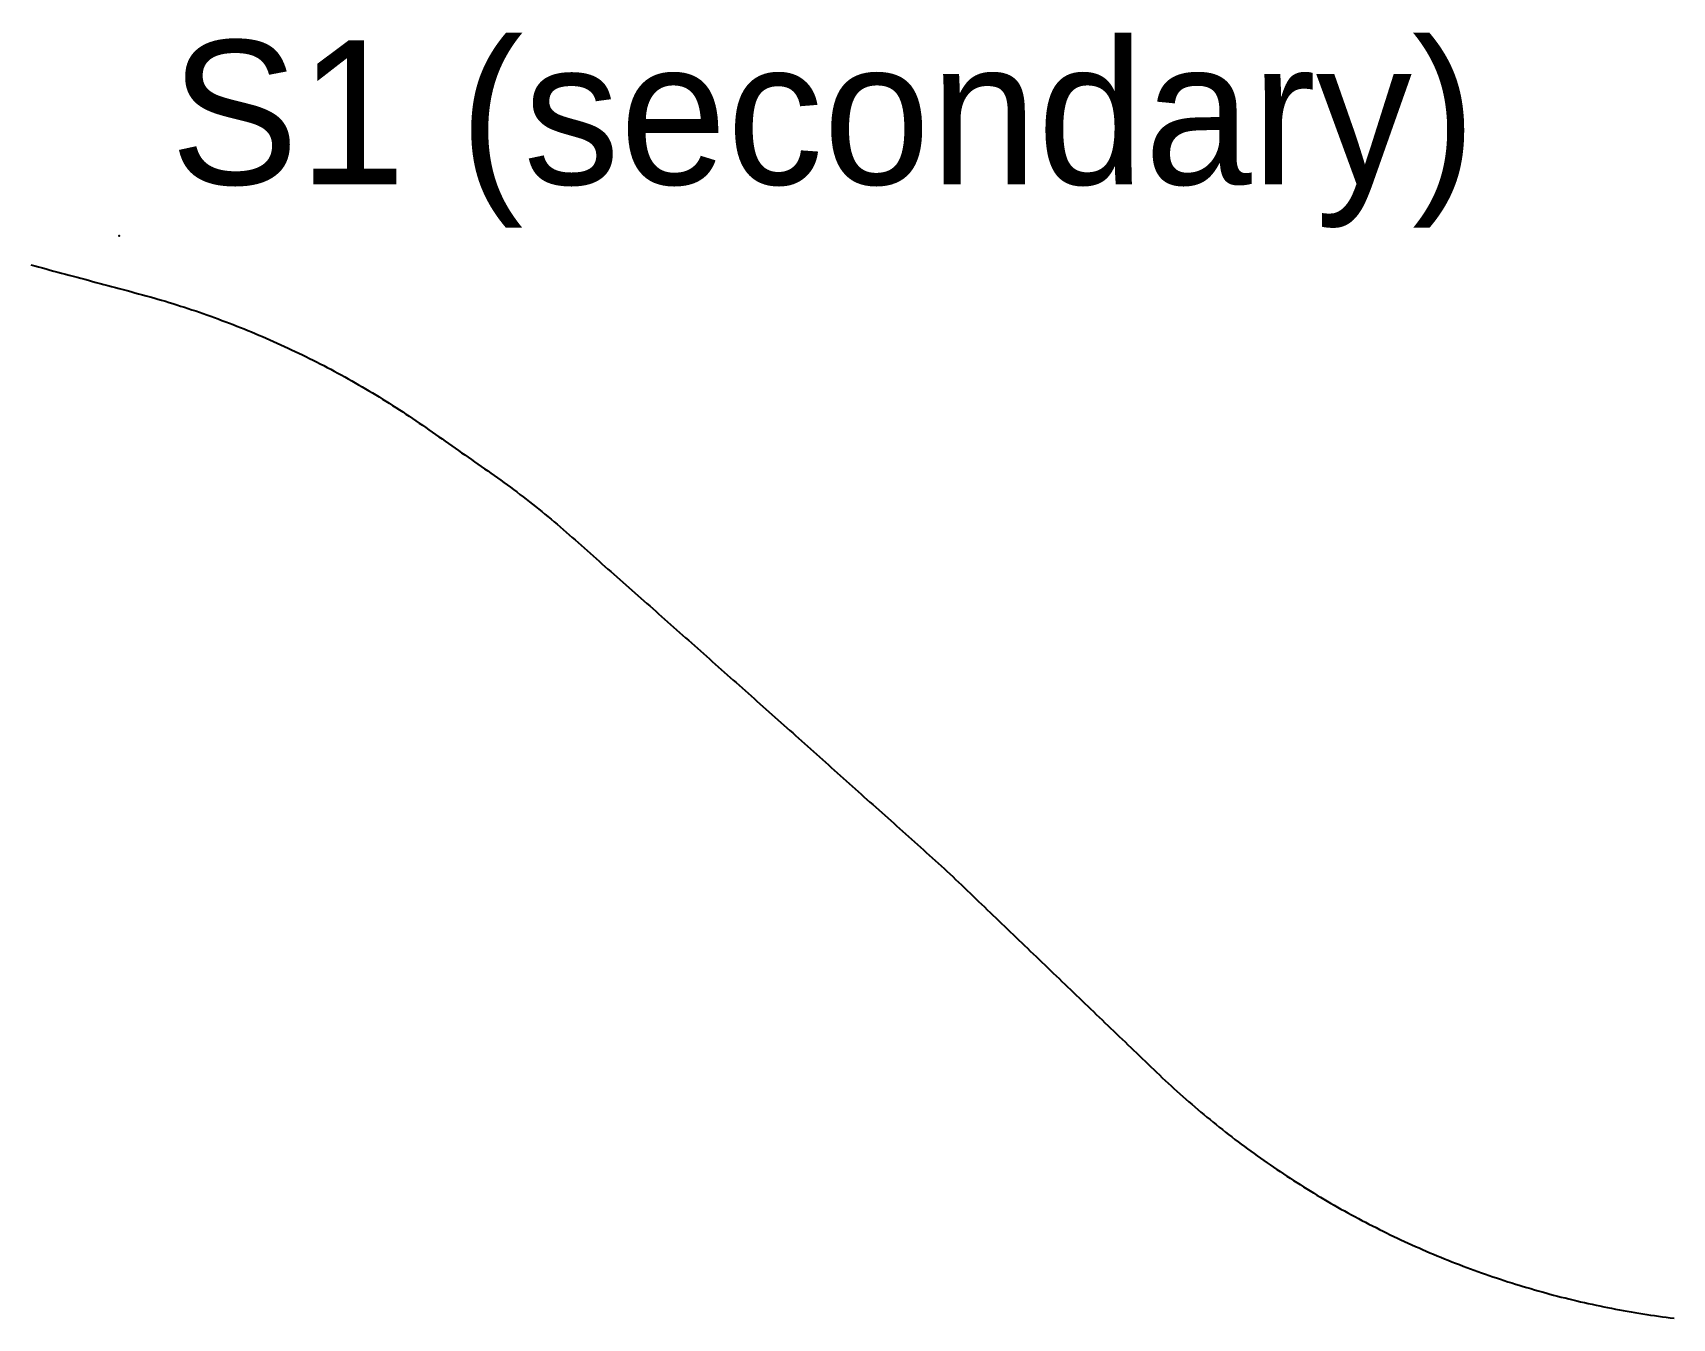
# Model space of a CAD drawing. Header units: metres. Extents: x 457876 to 584660, y 126427 to 241224.
# Drawn here: x 496224 to 506469, y 223811 to 231844 of the extents above; entities that cross this region are included whole.
import ezdxf

# ---------------------------------------------------------------- set-up
doc = ezdxf.new("R2010")
doc.units = ezdxf.units.M
for name, color, linetype in [('AT_GRADE', 3, 'CONTINUOUS'), ('CUTTING', 34, 'CONTINUOUS'), ('EMBANKMENT', 42, 'CONTINUOUS'), ('GROUND_CL', 8, 'CONTINUOUS'), ('RAIL_CL', 1, 'CONTINUOUS'), ('STATIONS', 7, 'CONTINUOUS')]:
    doc.layers.add(name, color=color, linetype=linetype)

msp = doc.modelspace()

# ---------------------------------------------------------------- linework, layer by layer
at = {"layer": 'AT_GRADE'}
for points in [[(497499.109, 230011.313, 140.302), (497522.239, 230002.158, 140.255), (497545.326, 229992.894, 140.209), (497568.373, 229983.532, 140.162), (497591.386, 229974.084, 140.114), (497614.348, 229964.516, 140.067), (497637.271, 229954.852, 140.019), (497660.153, 229945.093, 139.971), (497682.993, 229935.235, 139.923), (497705.788, 229925.271, 139.874), (497728.539, 229915.207, 139.825), (497751.248, 229905.051, 139.776), (497773.911, 229894.79, 139.727), (497796.525, 229884.421, 139.677), (497819.106, 229873.979, 139.627)], [(498577.034, 229447.078, 137.729), (498597.673, 229433.19, 137.671), (498618.261, 229419.224, 137.612), (498638.78, 229405.158, 137.553), (498659.241, 229391.007, 137.494), (498679.644, 229376.773, 137.434), (498700.023, 229362.505, 137.375), (498720.403, 229348.236, 137.315), (498740.782, 229333.967, 137.255), (498761.162, 229319.698, 137.194), (498781.542, 229305.429, 137.134), (498801.922, 229291.16, 137.073), (498822.302, 229276.89, 137.012), (498842.682, 229262.621, 136.95), (498863.063, 229248.351, 136.889), (498883.444, 229234.081, 136.827), (498903.825, 229219.811, 136.765)], [(499327.154, 228913.631, 135.404), (499346.724, 228898.26, 135.337), (499366.218, 228882.794, 135.269)], [(499613.42, 228674.177, 134.366), (499632.06, 228657.689, 134.295), (499650.701, 228641.2, 134.223), (499669.342, 228624.712, 134.152), (499687.984, 228608.223, 134.08), (499706.625, 228591.733, 134.008), (499725.266, 228575.243, 133.936), (499743.907, 228558.753, 133.863), (499762.548, 228542.262, 133.791), (499781.189, 228525.771, 133.718), (499799.83, 228509.279, 133.645)], [(501047.087, 227401.757, 128.514), (501065.665, 227385.18, 128.439), (501084.241, 227368.603, 128.364), (501102.816, 227352.024, 128.289), (501121.39, 227335.444, 128.215), (501139.962, 227318.863, 128.141)], [(502368.127, 226191.438, 124.063), (502386.067, 226174.216, 124.019), (502404.007, 226156.993, 123.975)], [(502475.762, 226088.108, 123.805), (502493.699, 226070.888, 123.764), (502511.636, 226053.669, 123.723), (502529.572, 226036.45, 123.683), (502547.508, 226019.231, 123.643), (502565.443, 226002.013, 123.604), (502583.378, 225984.796, 123.566), (502601.312, 225967.579, 123.528)], [(502655.111, 225915.931, 123.416), (502673.043, 225898.716, 123.38), (502690.974, 225881.502, 123.344), (502708.905, 225864.288, 123.309)], [(502852.329, 225726.598, 123.045), (502870.254, 225709.389, 123.014), (502888.179, 225692.181, 122.983), (502906.103, 225674.974, 122.953), (502924.027, 225657.767, 122.924), (502941.95, 225640.56, 122.895), (502959.872, 225623.354, 122.866), (502977.794, 225606.149, 122.837), (502995.715, 225588.944, 122.81), (503013.635, 225571.74, 122.782), (503031.555, 225554.536, 122.755)], [(503876.191, 224825.526, 121.894), (503896.407, 224811.152, 121.882), (503916.681, 224796.86, 121.869), (503937.014, 224782.655, 121.858), (503957.412, 224768.544, 121.846), (503977.869, 224754.52, 121.834), (503998.392, 224740.593, 121.823), (504018.967, 224726.744, 121.812), (504039.606, 224712.994, 121.802), (504060.304, 224699.331, 121.791), (504081.066, 224685.769, 121.781), (504101.883, 224672.292, 121.771), (504122.751, 224658.896, 121.761), (504143.686, 224645.605, 121.752), (504164.677, 224632.404, 121.743), (504185.721, 224619.29, 121.734), (504206.829, 224606.278, 121.725), (504227.987, 224593.351, 121.717), (504249.202, 224580.518, 121.709), (504270.47, 224567.774, 121.701), (504291.797, 224555.132, 121.694), (504313.18, 224542.583, 121.686), (504334.614, 224530.125, 121.679), (504356.101, 224517.759, 121.672), (504377.638, 224505.481, 121.666), (504399.234, 224493.31, 121.66), (504420.884, 224481.234, 121.654), (504442.575, 224469.234, 121.648), (504464.33, 224457.352, 121.643), (504486.131, 224445.554, 121.638), (504507.987, 224433.861, 121.633), (504529.894, 224422.265, 121.628), (504551.841, 224410.745, 121.624), (504573.844, 224399.335, 121.62), (504595.895, 224388.018, 121.617), (504618.001, 224376.81, 121.614), (504640.151, 224365.692, 121.611), (504662.346, 224354.663, 121.608), (504684.593, 224343.741, 121.606), (504706.885, 224332.912, 121.604), (504729.224, 224322.182, 121.603), (504751.61, 224311.552, 121.601), (504774.035, 224301.003, 121.601), (504796.518, 224290.582, 121.6), (504819.037, 224280.239, 121.6), (504841.603, 224270, 121.6), (504864.215, 224259.865, 121.601), (504886.868, 224249.822, 121.602), (504909.565, 224239.879, 121.604), (504932.306, 224230.04, 121.606), (504955.09, 224220.3, 121.608), (504977.914, 224210.656, 121.611), (505000.776, 224201.103, 121.614), (505023.687, 224191.671, 121.617), (505046.634, 224182.327, 121.622), (505069.62, 224173.078, 121.626), (505092.648, 224163.938, 121.631), (505115.713, 224154.891, 121.636), (505138.823, 224145.962, 121.642), (505161.969, 224137.127, 121.649), (505185.152, 224128.389, 121.656), (505208.372, 224119.754, 121.663), (505231.627, 224111.212, 121.671), (505254.924, 224102.784, 121.68), (505278.255, 224094.454, 121.689), (505301.622, 224086.228, 121.698), (505325.023, 224078.099, 121.708), (505348.458, 224070.069, 121.719), (505371.936, 224062.163, 121.73), (505395.439, 224054.336, 121.742), (505418.98, 224046.626, 121.754), (505442.555, 224039.018, 121.767), (505466.161, 224031.509, 121.781), (505489.8, 224024.105, 121.795), (505513.469, 224016.798, 121.81), (505537.17, 224009.598, 121.826), (505560.904, 224002.506, 121.842), (505584.664, 223995.501, 121.859), (505608.461, 223988.626, 121.876), (505632.283, 223981.837, 121.895), (505656.139, 223975.168, 121.914), (505680.019, 223968.588, 121.933), (505703.928, 223962.115, 121.953), (505727.868, 223955.758, 121.975), (505751.832, 223949.491, 121.996), (505775.825, 223943.336, 122.019), (505799.844, 223937.286, 122.042), (505823.889, 223931.339, 122.066), (505847.96, 223925.498, 122.091), (505872.055, 223919.756, 122.117), (505896.178, 223914.136, 122.143), (505920.323, 223908.61, 122.171), (505944.491, 223903.184, 122.199), (505968.684, 223897.87, 122.227), (505992.9, 223892.667, 122.257), (506017.137, 223887.557, 122.288), (506041.4, 223882.574, 122.319), (506065.68, 223877.674, 122.352), (506089.983, 223872.893, 122.385), (506114.307, 223868.216, 122.419), (506138.65, 223863.639, 122.454), (506163.015, 223859.178, 122.49), (506187.397, 223854.813, 122.526), (506211.799, 223850.564, 122.564), (506236.219, 223846.415, 122.603), (506260.658, 223842.378, 122.642), (506285.114, 223838.443, 122.683), (506309.587, 223834.623, 122.725), (506334.078, 223830.909, 122.767), (506358.583, 223827.291, 122.811), (506383.106, 223823.795, 122.855), (506407.642, 223820.395, 122.901), (506432.192, 223817.093, 122.947), (506456.759, 223813.923, 122.995)]]:
    msp.add_polyline3d(points, dxfattribs=at)
at = {"layer": 'CUTTING'}
for points in [[(496236.159, 230387.116, 142.299), (496260.195, 230380.675, 142.272), (496284.232, 230374.235, 142.244), (496308.268, 230367.794, 142.215), (496332.303, 230361.353, 142.186), (496356.339, 230354.913, 142.157), (496380.374, 230348.472, 142.127), (496404.408, 230342.032, 142.096), (496428.443, 230335.592, 142.066), (496452.477, 230329.152, 142.034), (496476.51, 230322.712, 142.003), (496500.544, 230316.272, 141.971), (496524.577, 230309.832, 141.939), (496548.61, 230303.392, 141.906), (496572.642, 230296.952, 141.872), (496596.674, 230290.513, 141.839), (496620.706, 230284.073, 141.805), (496644.738, 230277.633, 141.77), (496668.769, 230271.194, 141.736), (496692.8, 230264.755, 141.701), (496716.831, 230258.315, 141.665), (496740.861, 230251.876, 141.629), (496764.891, 230245.437, 141.593), (496788.921, 230238.998, 141.556), (496812.951, 230232.559, 141.519), (496836.98, 230226.12, 141.482), (496861.009, 230219.681, 141.444), (496885.038, 230213.242, 141.406), (496909.056, 230206.764, 141.367), (496933.048, 230200.189, 141.329), (496957.014, 230193.522, 141.289), (496980.948, 230186.74, 141.25), (497004.855, 230179.866, 141.21), (497028.727, 230172.869, 141.17), (497052.57, 230165.775, 141.13), (497076.381, 230158.577, 141.089), (497100.16, 230151.27, 141.048), (497123.907, 230143.864, 141.006), (497147.622, 230136.354, 140.964), (497171.304, 230128.742, 140.922), (497194.954, 230121.03, 140.88), (497218.565, 230113.199, 140.837), (497242.148, 230105.286, 140.794), (497265.691, 230097.253, 140.751), (497289.198, 230089.117, 140.707), (497312.671, 230080.883, 140.663), (497336.108, 230072.544, 140.619), (497359.509, 230064.108, 140.575), (497382.869, 230055.558, 140.53), (497406.193, 230046.911, 140.485), (497429.479, 230038.161, 140.44), (497452.728, 230029.313, 140.394), (497475.941, 230020.372, 140.348)], [(498924.206, 229205.541, 136.702), (498944.587, 229191.271, 136.64), (498964.967, 229176.998, 136.577), (498985.348, 229162.726, 136.514), (499005.728, 229148.453, 136.451), (499026.109, 229134.18, 136.387), (499046.489, 229119.906, 136.323), (499066.87, 229105.631, 136.259), (499087.251, 229091.357, 136.195), (499107.595, 229077.03, 136.13), (499127.883, 229062.623, 136.066), (499148.098, 229048.114, 136.001), (499168.255, 229033.525, 135.935), (499188.356, 229018.858, 135.87), (499208.371, 229004.074, 135.804), (499228.331, 228989.216, 135.738), (499248.23, 228974.276, 135.672), (499268.057, 228959.239, 135.605), (499287.827, 228944.129, 135.538), (499307.525, 228928.924, 135.471)], [(499818.471, 228492.786, 133.572), (499837.112, 228476.293, 133.498), (499855.752, 228459.799, 133.424), (499874.392, 228443.305, 133.351), (499893.032, 228426.81, 133.276), (499911.672, 228410.314, 133.202), (499930.311, 228393.817, 133.128), (499948.95, 228377.319, 133.053), (499967.588, 228360.821, 132.978), (499986.226, 228344.321, 132.903), (500004.863, 228327.821, 132.828), (500023.5, 228311.32, 132.753), (500042.137, 228294.818, 132.677), (500060.773, 228278.314, 132.602), (500079.408, 228261.81, 132.526), (500098.043, 228245.305, 132.45), (500116.677, 228228.798, 132.374), (500135.31, 228212.291, 132.298), (500153.943, 228195.782, 132.221), (500172.574, 228179.272, 132.145), (500191.206, 228162.761, 132.068), (500209.836, 228146.249, 131.991), (500228.465, 228129.736, 131.914), (500247.094, 228113.221, 131.837), (500265.722, 228096.705, 131.76), (500284.349, 228080.188, 131.683), (500302.975, 228063.669, 131.606), (500321.6, 228047.149, 131.528), (500340.224, 228030.628, 131.451), (500358.847, 228014.105, 131.373), (500377.469, 227997.581, 131.296), (500396.09, 227981.056, 131.218), (500414.71, 227964.529, 131.14), (500433.33, 227948.001, 131.062), (500451.947, 227931.472, 130.984), (500470.564, 227914.94, 130.907), (500489.18, 227898.408, 130.829), (500507.795, 227881.874, 130.751), (500526.408, 227865.339, 130.673), (500545.021, 227848.802, 130.595), (500563.632, 227832.263, 130.517), (500582.242, 227815.724, 130.439), (500600.851, 227799.182, 130.361), (500619.458, 227782.64, 130.283), (500638.065, 227766.095, 130.205), (500656.67, 227749.55, 130.127), (500675.274, 227733.002, 130.049), (500693.876, 227716.454, 129.972), (500712.478, 227699.904, 129.894), (500731.078, 227683.352, 129.816), (500749.677, 227666.799, 129.739), (500768.275, 227650.244, 129.661), (500786.871, 227633.688, 129.584), (500805.466, 227617.131, 129.506), (500824.06, 227600.572, 129.429), (500842.653, 227584.011, 129.352), (500861.244, 227567.45, 129.275), (500879.834, 227550.886, 129.198), (500898.423, 227534.322, 129.122), (500917.01, 227517.756, 129.045), (500935.597, 227501.189, 128.969), (500954.181, 227484.62, 128.892), (500972.765, 227468.05, 128.816), (500991.348, 227451.479, 128.741), (501009.929, 227434.906, 128.665), (501028.509, 227418.332, 128.589)], [(502421.947, 226139.771, 123.932), (502439.886, 226122.55, 123.889), (502457.824, 226105.329, 123.847)], [(503049.475, 225537.333, 122.728), (503067.393, 225520.131, 122.702), (503085.311, 225502.929, 122.676), (503103.228, 225485.728, 122.651), (503121.145, 225468.527, 122.625), (503139.061, 225451.327, 122.601), (503156.977, 225434.128, 122.576), (503174.892, 225416.929, 122.552), (503192.806, 225399.731, 122.529), (503210.72, 225382.533, 122.506), (503228.633, 225365.336, 122.483), (503246.545, 225348.139, 122.46), (503264.498, 225330.987, 122.438), (503282.518, 225313.905, 122.416), (503300.614, 225296.905, 122.395), (503318.788, 225279.99, 122.374), (503337.034, 225263.154, 122.353), (503355.355, 225246.401, 122.333), (503373.741, 225229.72, 122.313), (503392.204, 225213.125, 122.293), (503410.739, 225196.613, 122.273), (503429.343, 225180.178, 122.254), (503448.02, 225163.828, 122.235), (503466.767, 225147.561, 122.217), (503485.589, 225131.38, 122.199), (503504.482, 225115.284, 122.181), (503523.436, 225099.261, 122.163), (503542.465, 225083.327, 122.146), (503561.557, 225067.472, 122.129), (503580.723, 225051.707, 122.112), (503599.963, 225036.033, 122.096), (503619.262, 225020.433, 122.08), (503638.634, 225004.925, 122.064), (503658.069, 224989.497, 122.048), (503677.576, 224974.161, 122.033), (503697.144, 224958.905, 122.018), (503716.779, 224943.736, 122.003), (503736.485, 224928.661, 121.988), (503756.248, 224913.662, 121.974), (503776.08, 224898.756, 121.96), (503795.975, 224883.935, 121.946), (503815.924, 224869.187, 121.933), (503835.955, 224854.552, 121.92), (503856.045, 224839.999, 121.907)]]:
    msp.add_polyline3d(points, dxfattribs=at)
at = {"layer": 'EMBANKMENT'}
for points in [[(497841.625, 229863.405, 139.577), (497864.106, 229852.75, 139.527), (497886.54, 229841.996, 139.476), (497908.926, 229831.142, 139.425), (497931.265, 229820.19, 139.374), (497953.552, 229809.132, 139.323), (497975.794, 229797.984, 139.271), (497997.992, 229786.748, 139.219), (498020.133, 229775.399, 139.167), (498042.227, 229763.961, 139.115), (498064.261, 229752.407, 139.062), (498086.255, 229740.779, 139.009), (498108.199, 229729.056, 138.956), (498130.084, 229717.224, 138.903), (498151.926, 229705.313, 138.85), (498173.699, 229693.277, 138.796), (498195.431, 229681.168, 138.742), (498217.11, 229668.964, 138.687), (498238.728, 229656.651, 138.633), (498260.295, 229644.251, 138.578), (498281.808, 229631.757, 138.523), (498303.269, 229619.173, 138.468), (498324.674, 229606.496, 138.413), (498346.018, 229593.716, 138.357), (498367.309, 229580.847, 138.301), (498388.541, 229567.882, 138.245), (498409.723, 229554.836, 138.189), (498430.839, 229541.683, 138.132), (498451.902, 229528.445, 138.075), (498472.908, 229515.118, 138.018), (498493.846, 229501.683, 137.961), (498514.732, 229488.168, 137.903), (498535.563, 229474.568, 137.846), (498556.327, 229460.867, 137.788)], [(499385.65, 228867.25, 135.201), (499405.008, 228851.613, 135.132), (499424.306, 228835.902, 135.064), (499443.529, 228820.1, 134.995), (499462.678, 228804.207, 134.926), (499481.763, 228788.238, 134.857), (499500.771, 228772.177, 134.788), (499519.718, 228756.043, 134.718), (499538.593, 228739.825, 134.648), (499557.393, 228723.52, 134.578), (499576.122, 228707.134, 134.507), (499594.779, 228690.665, 134.437)], [(501158.534, 227302.281, 128.067), (501177.104, 227285.697, 127.993), (501195.673, 227269.113, 127.92), (501214.241, 227252.527, 127.847), (501232.808, 227235.941, 127.774), (501251.373, 227219.353, 127.701), (501269.938, 227202.765, 127.629), (501288.501, 227186.176, 127.557), (501307.064, 227169.586, 127.485), (501325.625, 227152.994, 127.414), (501344.185, 227136.403, 127.343), (501362.745, 227119.81, 127.272), (501381.303, 227103.216, 127.202), (501399.86, 227086.622, 127.132), (501418.416, 227070.027, 127.063), (501436.972, 227053.432, 126.993), (501455.526, 227036.836, 126.924), (501474.08, 227020.239, 126.856), (501492.632, 227003.642, 126.788), (501511.184, 226987.044, 126.72), (501529.735, 226970.446, 126.653), (501548.285, 226953.847, 126.586), (501566.835, 226937.248, 126.519), (501585.383, 226920.649, 126.453), (501603.931, 226904.049, 126.387), (501622.478, 226887.449, 126.322), (501641.025, 226870.849, 126.257), (501659.57, 226854.249, 126.193), (501678.115, 226837.648, 126.129), (501696.66, 226821.048, 126.066), (501715.204, 226804.447, 126.003), (501733.747, 226787.847, 125.94), (501752.29, 226771.246, 125.878), (501770.832, 226754.645, 125.816), (501789.374, 226738.045, 125.755), (501807.915, 226721.445, 125.694), (501826.456, 226704.844, 125.634), (501844.996, 226688.245, 125.574), (501863.536, 226671.645, 125.515), (501882.001, 226654.962, 125.456), (501900.399, 226638.206, 125.398), (501918.723, 226621.369, 125.34), (501936.974, 226604.455, 125.283), (501955.148, 226587.457, 125.226), (501973.241, 226570.374, 125.17), (501991.265, 226553.219, 125.114), (502009.217, 226535.99, 125.059), (502027.167, 226518.758, 125.004), (502045.116, 226501.527, 124.95), (502063.065, 226484.297, 124.896), (502081.013, 226467.066, 124.843), (502098.961, 226449.836, 124.79), (502116.909, 226432.607, 124.738), (502134.856, 226415.378, 124.686), (502152.802, 226398.149, 124.635), (502170.749, 226380.921, 124.585), (502188.694, 226363.693, 124.535), (502206.64, 226346.465, 124.485), (502224.585, 226329.238, 124.436), (502242.529, 226312.012, 124.388), (502260.473, 226294.786, 124.34), (502278.417, 226277.56, 124.292), (502296.36, 226260.335, 124.245), (502314.302, 226243.11, 124.199), (502332.244, 226225.886, 124.153), (502350.186, 226208.662, 124.108)], [(502619.246, 225950.363, 123.49), (502637.179, 225933.147, 123.453)], [(502726.835, 225847.075, 123.275), (502744.764, 225829.863, 123.24), (502762.693, 225812.65, 123.207), (502780.622, 225795.439, 123.173), (502798.549, 225778.228, 123.141), (502816.477, 225761.017, 123.108), (502834.403, 225743.808, 123.076)]]:
    msp.add_polyline3d(points, dxfattribs=at)
at = {"layer": 'GROUND_CL'}
msp.add_polyline3d([(496212.122, 230393.557, 144.109), (496236.159, 230387.116, 145.944), (496260.195, 230380.675, 147.507), (496284.232, 230374.235, 148.76), (496308.268, 230367.794, 149.704), (496332.303, 230361.353, 150.004), (496356.339, 230354.913, 150.01), (496380.374, 230348.472, 150.014), (496404.408, 230342.032, 150.016), (496428.443, 230335.592, 150.014), (496452.477, 230329.152, 150.01), (496476.51, 230322.712, 150.006), (496500.544, 230316.272, 150.002), (496524.577, 230309.832, 149.99), (496548.61, 230303.392, 149.939), (496572.642, 230296.952, 149.871), (496596.674, 230290.513, 149.786), (496620.706, 230284.073, 149.698), (496644.738, 230277.633, 149.745), (496668.769, 230271.194, 149.81), (496692.8, 230264.755, 149.893), (496716.831, 230258.315, 149.994), (496740.861, 230251.876, 150.1), (496764.891, 230245.437, 150.19), (496788.921, 230238.998, 150.264), (496812.951, 230232.559, 150.329), (496836.98, 230226.12, 150.358), (496861.009, 230219.681, 150.372), (496885.038, 230213.242, 150.38), (496909.056, 230206.764, 150.382), (496933.048, 230200.189, 150.36), (496957.014, 230193.522, 150.326), (496980.948, 230186.74, 150.291), (497004.855, 230179.866, 150.253), (497028.727, 230172.869, 150.215), (497052.57, 230165.775, 150.184), (497076.381, 230158.577, 150.162), (497100.16, 230151.27, 150.148), (497123.907, 230143.864, 150.128), (497147.622, 230136.354, 150.08), (497171.304, 230128.742, 150.049), (497194.954, 230121.03, 150.022), (497218.565, 230113.199, 149.989), (497242.148, 230105.286, 149.46), (497265.691, 230097.253, 148.89), (497289.198, 230089.117, 148.281), (497312.671, 230080.883, 147.631), (497336.108, 230072.544, 146.961), (497359.509, 230064.108, 146.308), (497382.869, 230055.558, 145.671), (497406.193, 230046.911, 145.05), (497429.479, 230038.161, 144.476), (497452.728, 230029.313, 143.935), (497475.941, 230020.372, 143.415), (497499.109, 230011.313, 142.921), (497522.239, 230002.158, 142.462), (497545.326, 229992.894, 142.076), (497568.373, 229983.532, 141.71), (497591.386, 229974.084, 141.363), (497614.348, 229964.516, 141.037), (497637.271, 229954.852, 140.803), (497660.153, 229945.093, 140.581), (497682.993, 229935.235, 140.353), (497705.788, 229925.271, 140.121), (497728.539, 229915.207, 139.662), (497751.248, 229905.051, 138.92), (497773.911, 229894.79, 138.167), (497796.525, 229884.421, 137.404), (497819.106, 229873.979, 136.631), (497841.625, 229863.405, 135.864), (497864.106, 229852.75, 135.094), (497886.54, 229841.996, 134.321), (497908.926, 229831.142, 133.542), (497931.265, 229820.19, 132.776), (497953.552, 229809.132, 132.036), (497975.794, 229797.984, 131.316), (497997.992, 229786.748, 130.616), (498020.133, 229775.399, 129.949), (498042.227, 229763.961, 129.374), (498064.261, 229752.407, 128.749), (498086.255, 229740.779, 128.075), (498108.199, 229729.056, 127.36), (498130.084, 229717.224, 126.607), (498151.926, 229705.313, 125.844), (498173.699, 229693.277, 125.077), (498195.431, 229681.168, 124.304), (498217.11, 229668.964, 123.526), (498238.728, 229656.651, 123.063), (498260.295, 229644.251, 122.787), (498281.808, 229631.757, 122.471), (498303.269, 229619.173, 121.986), (498324.674, 229606.496, 121.89), (498346.018, 229593.716, 122.675), (498367.309, 229580.847, 123.608), (498388.541, 229567.882, 124.689), (498409.723, 229554.836, 125.921), (498430.839, 229541.683, 126.936), (498451.902, 229528.445, 127.9), (498472.908, 229515.118, 128.777), (498493.846, 229501.683, 129.458), (498514.732, 229488.168, 129.941), (498535.563, 229474.568, 131.749), (498556.327, 229460.867, 133.825), (498577.034, 229447.078, 135.896), (498597.673, 229433.19, 137.846), (498618.261, 229419.224, 139.317), (498638.78, 229405.158, 139.042), (498659.241, 229391.007, 138.979), (498679.644, 229376.773, 139.129), (498700.023, 229362.505, 139.495), (498720.403, 229348.236, 140), (498740.782, 229333.967, 139.842), (498761.162, 229319.698, 139.302), (498781.542, 229305.429, 138.892), (498801.922, 229291.16, 138.612), (498822.302, 229276.89, 138.471), (498842.682, 229262.621, 138.514), (498863.063, 229248.351, 138.709), (498883.444, 229234.081, 139.053), (498903.825, 229219.811, 139.549), (498924.206, 229205.541, 140.208), (498944.587, 229191.271, 140.711), (498964.967, 229176.998, 140.924), (498985.348, 229162.726, 140.845), (499005.728, 229148.453, 140.475), (499026.109, 229134.18, 140.278), (499046.489, 229119.906, 140.838), (499066.87, 229105.631, 141.189), (499087.251, 229091.357, 141.332), (499107.595, 229077.03, 141.265), (499127.883, 229062.623, 140.995), (499148.098, 229048.114, 140.691), (499168.255, 229033.525, 140.522), (499188.356, 229018.858, 140.619), (499208.371, 229004.074, 140.65), (499228.331, 228989.216, 140.502), (499248.23, 228974.276, 140.278), (499268.057, 228959.239, 140.117), (499287.827, 228944.129, 140.021), (499307.525, 228928.924, 139.164), (499327.154, 228913.631, 136.912), (499346.724, 228898.26, 134.328), (499366.218, 228882.794, 132.343), (499385.65, 228867.25, 130.961), (499405.008, 228851.613, 130.183), (499424.306, 228835.902, 129.997), (499443.529, 228820.1, 129.978), (499462.678, 228804.207, 129.969), (499481.763, 228788.238, 129.97), (499500.771, 228772.177, 129.981), (499519.718, 228756.043, 130.024), (499538.593, 228739.825, 130.366), (499557.393, 228723.52, 130.712), (499576.122, 228707.134, 131.042), (499594.779, 228690.665, 131.366), (499613.42, 228674.177, 131.684), (499632.06, 228657.689, 132.234), (499650.701, 228641.2, 132.843), (499669.342, 228624.712, 133.227), (499687.984, 228608.223, 133.54), (499706.625, 228591.733, 133.839), (499725.266, 228575.243, 134.219), (499743.907, 228558.753, 134.722), (499762.548, 228542.262, 135.193), (499781.189, 228525.771, 135.717), (499799.83, 228509.279, 136.405), (499818.471, 228492.786, 137.236), (499837.112, 228476.293, 137.669), (499855.752, 228459.799, 138.141), (499874.392, 228443.305, 138.651), (499893.032, 228426.81, 139.401), (499911.672, 228410.314, 140.165), (499930.311, 228393.817, 140.863), (499948.95, 228377.319, 141.528), (499967.588, 228360.821, 142.145), (499986.226, 228344.321, 142.715), (500004.863, 228327.821, 143.166), (500023.5, 228311.32, 143.576), (500042.137, 228294.818, 144.055), (500060.773, 228278.314, 144.512), (500079.408, 228261.81, 144.947), (500098.043, 228245.305, 145.36), (500116.677, 228228.798, 145.613), (500135.31, 228212.291, 145.882), (500153.943, 228195.782, 145.993), (500172.574, 228179.272, 145.925), (500191.206, 228162.761, 145.679), (500209.836, 228146.249, 145.255), (500228.465, 228129.736, 144.623), (500247.094, 228113.221, 143.915), (500265.722, 228096.705, 143.135), (500284.349, 228080.188, 142.285), (500302.975, 228063.669, 141.364), (500321.6, 228047.149, 140.42), (500340.224, 228030.628, 139.984), (500358.847, 228014.105, 139.902), (500377.469, 227997.581, 139.758), (500396.09, 227981.056, 139.55), (500414.71, 227964.529, 139.28), (500433.33, 227948.001, 139.226), (500451.947, 227931.472, 139.202), (500470.564, 227914.94, 139.186), (500489.18, 227898.408, 139.359), (500507.795, 227881.874, 139.72), (500526.408, 227865.339, 140.001), (500545.021, 227848.802, 140.001), (500563.632, 227832.263, 139.943), (500582.242, 227815.724, 139.846), (500600.851, 227799.182, 139.87), (500619.458, 227782.64, 140), (500638.065, 227766.095, 140.004), (500656.67, 227749.55, 140.003), (500675.274, 227733.002, 139.983), (500693.876, 227716.454, 139.956), (500712.478, 227699.904, 139.982), (500731.078, 227683.352, 140.004), (500749.677, 227666.799, 140.006), (500768.275, 227650.244, 140.004), (500786.871, 227633.688, 139.997), (500805.466, 227617.131, 139.994), (500824.06, 227600.572, 140.001), (500842.653, 227584.011, 140.002), (500861.244, 227567.45, 140.003), (500879.834, 227550.886, 140.002), (500898.423, 227534.322, 140), (500917.01, 227517.756, 140), (500935.597, 227501.189, 139.132), (500954.181, 227484.62, 138.073), (500972.765, 227468.05, 136.871), (500991.348, 227451.479, 135.526), (501009.929, 227434.906, 134.007), (501028.509, 227418.332, 132.447), (501047.087, 227401.757, 131.327), (501065.665, 227385.18, 130.527), (501084.241, 227368.603, 130.045), (501102.816, 227352.024, 129.882), (501121.39, 227335.444, 129.564), (501139.962, 227318.863, 127.079), (501158.534, 227302.281, 124.903), (501177.104, 227285.697, 123.034), (501195.673, 227269.113, 121.473), (501214.241, 227252.527, 120.22), (501232.808, 227235.941, 119.983), (501251.373, 227219.353, 120.052), (501269.938, 227202.765, 120.079), (501288.501, 227186.176, 120.065), (501307.064, 227169.586, 120.008), (501325.625, 227152.994, 119.97), (501344.185, 227136.403, 119.984), (501362.745, 227119.81, 119.603), (501381.303, 227103.216, 118.913), (501399.86, 227086.622, 117.915), (501418.416, 227070.027, 116.598), (501436.972, 227053.432, 114.697), (501455.526, 227036.836, 113.103), (501474.08, 227020.239, 111.818), (501492.632, 227003.642, 110.84), (501511.184, 226987.044, 110.17), (501529.735, 226970.446, 110), (501548.285, 226953.847, 110), (501566.835, 226937.248, 110.009), (501585.383, 226920.649, 110.372), (501603.931, 226904.049, 110.637), (501622.478, 226887.449, 110.802), (501641.025, 226870.849, 110.86), (501659.57, 226854.249, 110.815), (501678.115, 226837.648, 110.668), (501696.66, 226821.048, 110.42), (501715.204, 226804.447, 110.065), (501733.747, 226787.847, 109.949), (501752.29, 226771.246, 109.851), (501770.832, 226754.645, 109.713), (501789.374, 226738.045, 109.534), (501807.915, 226721.445, 109.417), (501826.456, 226704.844, 109.26), (501844.996, 226688.245, 109.072), (501863.536, 226671.645, 108.916), (501882.001, 226654.962, 108.795), (501900.399, 226638.206, 108.708), (501918.723, 226621.369, 108.669), (501936.974, 226604.455, 108.641), (501955.148, 226587.457, 108.64), (501973.241, 226570.374, 108.667), (501991.265, 226553.219, 108.72), (502009.217, 226535.99, 108.802), (502027.167, 226518.758, 108.913), (502045.116, 226501.527, 109.002), (502063.065, 226484.297, 109.085), (502081.013, 226467.066, 109.162), (502098.961, 226449.836, 109.232), (502116.909, 226432.607, 109.279), (502134.856, 226415.378, 109.351), (502152.802, 226398.149, 109.454), (502170.749, 226380.921, 109.58), (502188.694, 226363.693, 109.729), (502206.64, 226346.465, 109.902), (502224.585, 226329.238, 110.558), (502242.529, 226312.012, 111.706), (502260.473, 226294.786, 112.855), (502278.417, 226277.56, 114.003), (502296.36, 226260.335, 115.151), (502314.302, 226243.11, 116.3), (502332.244, 226225.886, 117.64), (502350.186, 226208.662, 119.321), (502368.127, 226191.438, 121.414), (502386.067, 226174.216, 123.919), (502404.007, 226156.993, 126.836), (502421.947, 226139.771, 129.559), (502439.886, 226122.55, 128.705), (502457.824, 226105.329, 127.641), (502475.762, 226088.108, 126.578), (502493.699, 226070.888, 125.516), (502511.636, 226053.669, 124.456), (502529.572, 226036.45, 123.822), (502547.508, 226019.231, 122.889), (502565.443, 226002.013, 122.068), (502583.378, 225984.796, 121.361), (502601.312, 225967.579, 120.766), (502619.246, 225950.363, 120.303), (502637.179, 225933.147, 120.266), (502655.111, 225915.931, 120.423), (502673.043, 225898.716, 120.49), (502690.974, 225881.502, 120.467), (502708.905, 225864.288, 120.353), (502726.835, 225847.075, 120.151), (502744.764, 225829.863, 120), (502762.693, 225812.65, 120), (502780.622, 225795.439, 120), (502798.549, 225778.228, 120), (502816.477, 225761.017, 120), (502834.403, 225743.808, 120), (502852.329, 225726.598, 120.075), (502870.254, 225709.389, 120.291), (502888.179, 225692.181, 120.63), (502906.103, 225674.974, 121.091), (502924.027, 225657.767, 121.644), (502941.95, 225640.56, 122.235), (502959.872, 225623.354, 122.894), (502977.794, 225606.149, 123.533), (502995.715, 225588.944, 124.148), (503013.635, 225571.74, 124.739), (503031.555, 225554.536, 125.368), (503049.475, 225537.333, 125.95), (503067.393, 225520.131, 126.431), (503085.311, 225502.929, 126.86), (503103.228, 225485.728, 127.237), (503121.145, 225468.527, 127.563), (503139.061, 225451.327, 127.855), (503156.977, 225434.128, 128.103), (503174.892, 225416.929, 128.304), (503192.806, 225399.731, 128.473), (503210.72, 225382.533, 128.609), (503228.633, 225365.336, 128.721), (503246.545, 225348.139, 128.813), (503264.498, 225330.987, 128.879), (503282.518, 225313.905, 128.92), (503300.614, 225296.905, 128.946), (503318.788, 225279.99, 128.957), (503337.034, 225263.154, 128.96), (503355.355, 225246.401, 128.951), (503373.741, 225229.72, 128.929), (503392.204, 225213.125, 128.896), (503410.739, 225196.613, 128.854), (503429.343, 225180.178, 128.804), (503448.02, 225163.828, 128.746), (503466.767, 225147.561, 128.68), (503485.589, 225131.38, 128.606), (503504.482, 225115.284, 128.525), (503523.436, 225099.261, 128.435), (503542.465, 225083.327, 128.334), (503561.557, 225067.472, 128.225), (503580.723, 225051.707, 128.106), (503599.963, 225036.033, 127.98), (503619.262, 225020.433, 127.85), (503638.634, 225004.925, 127.702), (503658.069, 224989.497, 127.542), (503677.576, 224974.161, 127.37), (503697.144, 224958.905, 127.188), (503716.779, 224943.736, 126.993), (503736.485, 224928.661, 126.779), (503756.248, 224913.662, 126.549), (503776.08, 224898.756, 126.3), (503795.975, 224883.935, 126.033), (503815.924, 224869.187, 125.748), (503835.955, 224854.552, 125.411), (503856.045, 224839.999, 125.04), (503876.191, 224825.526, 124.657), (503896.407, 224811.152, 124.24), (503916.681, 224796.86, 123.785), (503937.014, 224782.655, 123.163), (503957.412, 224768.544, 122.433), (503977.869, 224754.52, 121.601), (503998.392, 224740.593, 120.67), (504018.967, 224726.744, 120), (504039.606, 224712.994, 120), (504060.304, 224699.331, 120), (504081.066, 224685.769, 120), (504101.883, 224672.292, 120), (504122.751, 224658.896, 120), (504143.686, 224645.605, 120), (504164.677, 224632.404, 120), (504185.721, 224619.29, 120), (504206.829, 224606.278, 120), (504227.987, 224593.351, 120), (504249.202, 224580.518, 120), (504270.47, 224567.774, 120), (504291.797, 224555.132, 120), (504313.18, 224542.583, 120), (504334.614, 224530.125, 120.067), (504356.101, 224517.759, 120.132), (504377.638, 224505.481, 120.139), (504399.234, 224493.31, 120.089), (504420.884, 224481.234, 120.048), (504442.575, 224469.234, 120.304), (504464.33, 224457.352, 120.359), (504486.131, 224445.554, 120.212), (504507.987, 224433.861, 120), (504529.894, 224422.265, 120), (504551.841, 224410.745, 120), (504573.844, 224399.335, 120), (504595.895, 224388.018, 120), (504618.001, 224376.81, 120), (504640.151, 224365.692, 120), (504662.346, 224354.663, 120), (504684.593, 224343.741, 120), (504706.885, 224332.912, 120), (504729.224, 224322.182, 120), (504751.61, 224311.552, 120), (504774.035, 224301.003, 120), (504796.518, 224290.582, 120), (504819.037, 224280.239, 120), (504841.603, 224270, 120), (504864.215, 224259.865, 120), (504886.868, 224249.822, 120), (504909.565, 224239.879, 120), (504932.306, 224230.04, 120), (504955.09, 224220.3, 120), (504977.914, 224210.656, 120), (505000.776, 224201.103, 120), (505023.687, 224191.671, 120), (505046.634, 224182.327, 120), (505069.62, 224173.078, 120), (505092.648, 224163.938, 120), (505115.713, 224154.891, 120), (505138.823, 224145.962, 120.037), (505161.969, 224137.127, 120.092), (505185.152, 224128.389, 120.223), (505208.372, 224119.754, 120.302), (505231.627, 224111.212, 120.302), (505254.924, 224102.784, 120.252), (505278.255, 224094.454, 120.178), (505301.622, 224086.228, 120.081), (505325.023, 224078.099, 120), (505348.458, 224070.069, 120), (505371.936, 224062.163, 120), (505395.439, 224054.336, 120), (505418.98, 224046.626, 120.007), (505442.555, 224039.018, 120.211), (505466.161, 224031.509, 120.458), (505489.8, 224024.105, 120.751), (505513.469, 224016.798, 121.088), (505537.17, 224009.598, 121.349), (505560.904, 224002.506, 121.599), (505584.664, 223995.501, 121.865), (505608.461, 223988.626, 122.145), (505632.283, 223981.837, 122.337), (505656.139, 223975.168, 122.46), (505680.019, 223968.588, 122.579), (505703.928, 223962.115, 122.696), (505727.868, 223955.758, 122.738), (505751.832, 223949.491, 122.664), (505775.825, 223943.336, 122.573), (505799.844, 223937.286, 122.466), (505823.889, 223931.339, 122.342), (505847.96, 223925.498, 122.158), (505872.055, 223919.756, 121.949), (505896.178, 223914.136, 121.715), (505920.323, 223908.61, 121.462), (505944.491, 223903.184, 121.266), (505968.684, 223897.87, 121.057), (505992.9, 223892.667, 120.838), (506017.137, 223887.557, 120.607), (506041.4, 223882.574, 120.509), (506065.68, 223877.674, 120.415), (506089.983, 223872.893, 120.318), (506114.307, 223868.216, 120.219), (506138.65, 223863.639, 120.162), (506163.015, 223859.178, 120.113), (506187.397, 223854.813, 120.063), (506211.799, 223850.564, 120.013), (506236.219, 223846.415, 120), (506260.658, 223842.378, 120), (506285.114, 223838.443, 120), (506309.587, 223834.623, 120), (506334.078, 223830.909, 120), (506358.583, 223827.291, 120), (506383.106, 223823.795, 120), (506407.642, 223820.395, 120), (506432.192, 223817.093, 120.005), (506456.759, 223813.923, 120.015), (506481.339, 223810.849, 120.028)], dxfattribs=at)
at = {"layer": 'RAIL_CL'}
msp.add_polyline3d([(496212.122, 230393.557, 142.326), (496236.159, 230387.116, 142.299), (496260.195, 230380.675, 142.272), (496284.232, 230374.235, 142.244), (496308.268, 230367.794, 142.215), (496332.303, 230361.353, 142.186), (496356.339, 230354.913, 142.157), (496380.374, 230348.472, 142.127), (496404.408, 230342.032, 142.096), (496428.443, 230335.592, 142.066), (496452.477, 230329.152, 142.034), (496476.51, 230322.712, 142.003), (496500.544, 230316.272, 141.971), (496524.577, 230309.832, 141.939), (496548.61, 230303.392, 141.906), (496572.642, 230296.952, 141.872), (496596.674, 230290.513, 141.839), (496620.706, 230284.073, 141.805), (496644.738, 230277.633, 141.77), (496668.769, 230271.194, 141.736), (496692.8, 230264.755, 141.701), (496716.831, 230258.315, 141.665), (496740.861, 230251.876, 141.629), (496764.891, 230245.437, 141.593), (496788.921, 230238.998, 141.556), (496812.951, 230232.559, 141.519), (496836.98, 230226.12, 141.482), (496861.009, 230219.681, 141.444), (496885.038, 230213.242, 141.406), (496909.056, 230206.764, 141.367), (496933.048, 230200.189, 141.329), (496957.014, 230193.522, 141.289), (496980.948, 230186.74, 141.25), (497004.855, 230179.866, 141.21), (497028.727, 230172.869, 141.17), (497052.57, 230165.775, 141.13), (497076.381, 230158.577, 141.089), (497100.16, 230151.27, 141.048), (497123.907, 230143.864, 141.006), (497147.622, 230136.354, 140.964), (497171.304, 230128.742, 140.922), (497194.954, 230121.03, 140.88), (497218.565, 230113.199, 140.837), (497242.148, 230105.286, 140.794), (497265.691, 230097.253, 140.751), (497289.198, 230089.117, 140.707), (497312.671, 230080.883, 140.663), (497336.108, 230072.544, 140.619), (497359.509, 230064.108, 140.575), (497382.869, 230055.558, 140.53), (497406.193, 230046.911, 140.485), (497429.479, 230038.161, 140.44), (497452.728, 230029.313, 140.394), (497475.941, 230020.372, 140.348), (497499.109, 230011.313, 140.302), (497522.239, 230002.158, 140.255), (497545.326, 229992.894, 140.209), (497568.373, 229983.532, 140.162), (497591.386, 229974.084, 140.114), (497614.348, 229964.516, 140.067), (497637.271, 229954.852, 140.019), (497660.153, 229945.093, 139.971), (497682.993, 229935.235, 139.923), (497705.788, 229925.271, 139.874), (497728.539, 229915.207, 139.825), (497751.248, 229905.051, 139.776), (497773.911, 229894.79, 139.727), (497796.525, 229884.421, 139.677), (497819.106, 229873.979, 139.627), (497841.625, 229863.405, 139.577), (497864.106, 229852.75, 139.527), (497886.54, 229841.996, 139.476), (497908.926, 229831.142, 139.425), (497931.265, 229820.19, 139.374), (497953.552, 229809.132, 139.323), (497975.794, 229797.984, 139.271), (497997.992, 229786.748, 139.219), (498020.133, 229775.399, 139.167), (498042.227, 229763.961, 139.115), (498064.261, 229752.407, 139.062), (498086.255, 229740.779, 139.009), (498108.199, 229729.056, 138.956), (498130.084, 229717.224, 138.903), (498151.926, 229705.313, 138.85), (498173.699, 229693.277, 138.796), (498195.431, 229681.168, 138.742), (498217.11, 229668.964, 138.687), (498238.728, 229656.651, 138.633), (498260.295, 229644.251, 138.578), (498281.808, 229631.757, 138.523), (498303.269, 229619.173, 138.468), (498324.674, 229606.496, 138.413), (498346.018, 229593.716, 138.357), (498367.309, 229580.847, 138.301), (498388.541, 229567.882, 138.245), (498409.723, 229554.836, 138.189), (498430.839, 229541.683, 138.132), (498451.902, 229528.445, 138.075), (498472.908, 229515.118, 138.018), (498493.846, 229501.683, 137.961), (498514.732, 229488.168, 137.903), (498535.563, 229474.568, 137.846), (498556.327, 229460.867, 137.788), (498577.034, 229447.078, 137.729), (498597.673, 229433.19, 137.671), (498618.261, 229419.224, 137.612), (498638.78, 229405.158, 137.553), (498659.241, 229391.007, 137.494), (498679.644, 229376.773, 137.434), (498700.023, 229362.505, 137.375), (498720.403, 229348.236, 137.315), (498740.782, 229333.967, 137.255), (498761.162, 229319.698, 137.194), (498781.542, 229305.429, 137.134), (498801.922, 229291.16, 137.073), (498822.302, 229276.89, 137.012), (498842.682, 229262.621, 136.95), (498863.063, 229248.351, 136.889), (498883.444, 229234.081, 136.827), (498903.825, 229219.811, 136.765), (498924.206, 229205.541, 136.702), (498944.587, 229191.271, 136.64), (498964.967, 229176.998, 136.577), (498985.348, 229162.726, 136.514), (499005.728, 229148.453, 136.451), (499026.109, 229134.18, 136.387), (499046.489, 229119.906, 136.323), (499066.87, 229105.631, 136.259), (499087.251, 229091.357, 136.195), (499107.595, 229077.03, 136.13), (499127.883, 229062.623, 136.066), (499148.098, 229048.114, 136.001), (499168.255, 229033.525, 135.935), (499188.356, 229018.858, 135.87), (499208.371, 229004.074, 135.804), (499228.331, 228989.216, 135.738), (499248.23, 228974.276, 135.672), (499268.057, 228959.239, 135.605), (499287.827, 228944.129, 135.538), (499307.525, 228928.924, 135.471), (499327.154, 228913.631, 135.404), (499346.724, 228898.26, 135.337), (499366.218, 228882.794, 135.269), (499385.65, 228867.25, 135.201), (499405.008, 228851.613, 135.132), (499424.306, 228835.902, 135.064), (499443.529, 228820.1, 134.995), (499462.678, 228804.207, 134.926), (499481.763, 228788.238, 134.857), (499500.771, 228772.177, 134.788), (499519.718, 228756.043, 134.718), (499538.593, 228739.825, 134.648), (499557.393, 228723.52, 134.578), (499576.122, 228707.134, 134.507), (499594.779, 228690.665, 134.437), (499613.42, 228674.177, 134.366), (499632.06, 228657.689, 134.295), (499650.701, 228641.2, 134.223), (499669.342, 228624.712, 134.152), (499687.984, 228608.223, 134.08), (499706.625, 228591.733, 134.008), (499725.266, 228575.243, 133.936), (499743.907, 228558.753, 133.863), (499762.548, 228542.262, 133.791), (499781.189, 228525.771, 133.718), (499799.83, 228509.279, 133.645), (499818.471, 228492.786, 133.572), (499837.112, 228476.293, 133.498), (499855.752, 228459.799, 133.424), (499874.392, 228443.305, 133.351), (499893.032, 228426.81, 133.276), (499911.672, 228410.314, 133.202), (499930.311, 228393.817, 133.128), (499948.95, 228377.319, 133.053), (499967.588, 228360.821, 132.978), (499986.226, 228344.321, 132.903), (500004.863, 228327.821, 132.828), (500023.5, 228311.32, 132.753), (500042.137, 228294.818, 132.677), (500060.773, 228278.314, 132.602), (500079.408, 228261.81, 132.526), (500098.043, 228245.305, 132.45), (500116.677, 228228.798, 132.374), (500135.31, 228212.291, 132.298), (500153.943, 228195.782, 132.221), (500172.574, 228179.272, 132.145), (500191.206, 228162.761, 132.068), (500209.836, 228146.249, 131.991), (500228.465, 228129.736, 131.914), (500247.094, 228113.221, 131.837), (500265.722, 228096.705, 131.76), (500284.349, 228080.188, 131.683), (500302.975, 228063.669, 131.606), (500321.6, 228047.149, 131.528), (500340.224, 228030.628, 131.451), (500358.847, 228014.105, 131.373), (500377.469, 227997.581, 131.296), (500396.09, 227981.056, 131.218), (500414.71, 227964.529, 131.14), (500433.33, 227948.001, 131.062), (500451.947, 227931.472, 130.984), (500470.564, 227914.94, 130.907), (500489.18, 227898.408, 130.829), (500507.795, 227881.874, 130.751), (500526.408, 227865.339, 130.673), (500545.021, 227848.802, 130.595), (500563.632, 227832.263, 130.517), (500582.242, 227815.724, 130.439), (500600.851, 227799.182, 130.361), (500619.458, 227782.64, 130.283), (500638.065, 227766.095, 130.205), (500656.67, 227749.55, 130.127), (500675.274, 227733.002, 130.049), (500693.876, 227716.454, 129.972), (500712.478, 227699.904, 129.894), (500731.078, 227683.352, 129.816), (500749.677, 227666.799, 129.739), (500768.275, 227650.244, 129.661), (500786.871, 227633.688, 129.584), (500805.466, 227617.131, 129.506), (500824.06, 227600.572, 129.429), (500842.653, 227584.011, 129.352), (500861.244, 227567.45, 129.275), (500879.834, 227550.886, 129.198), (500898.423, 227534.322, 129.122), (500917.01, 227517.756, 129.045), (500935.597, 227501.189, 128.969), (500954.181, 227484.62, 128.892), (500972.765, 227468.05, 128.816), (500991.348, 227451.479, 128.741), (501009.929, 227434.906, 128.665), (501028.509, 227418.332, 128.589), (501047.087, 227401.757, 128.514), (501065.665, 227385.18, 128.439), (501084.241, 227368.603, 128.364), (501102.816, 227352.024, 128.289), (501121.39, 227335.444, 128.215), (501139.962, 227318.863, 128.141), (501158.534, 227302.281, 128.067), (501177.104, 227285.697, 127.993), (501195.673, 227269.113, 127.92), (501214.241, 227252.527, 127.847), (501232.808, 227235.941, 127.774), (501251.373, 227219.353, 127.701), (501269.938, 227202.765, 127.629), (501288.501, 227186.176, 127.557), (501307.064, 227169.586, 127.485), (501325.625, 227152.994, 127.414), (501344.185, 227136.403, 127.343), (501362.745, 227119.81, 127.272), (501381.303, 227103.216, 127.202), (501399.86, 227086.622, 127.132), (501418.416, 227070.027, 127.063), (501436.972, 227053.432, 126.993), (501455.526, 227036.836, 126.924), (501474.08, 227020.239, 126.856), (501492.632, 227003.642, 126.788), (501511.184, 226987.044, 126.72), (501529.735, 226970.446, 126.653), (501548.285, 226953.847, 126.586), (501566.835, 226937.248, 126.519), (501585.383, 226920.649, 126.453), (501603.931, 226904.049, 126.387), (501622.478, 226887.449, 126.322), (501641.025, 226870.849, 126.257), (501659.57, 226854.249, 126.193), (501678.115, 226837.648, 126.129), (501696.66, 226821.048, 126.066), (501715.204, 226804.447, 126.003), (501733.747, 226787.847, 125.94), (501752.29, 226771.246, 125.878), (501770.832, 226754.645, 125.816), (501789.374, 226738.045, 125.755), (501807.915, 226721.445, 125.694), (501826.456, 226704.844, 125.634), (501844.996, 226688.245, 125.574), (501863.536, 226671.645, 125.515), (501882.001, 226654.962, 125.456), (501900.399, 226638.206, 125.398), (501918.723, 226621.369, 125.34), (501936.974, 226604.455, 125.283), (501955.148, 226587.457, 125.226), (501973.241, 226570.374, 125.17), (501991.265, 226553.219, 125.114), (502009.217, 226535.99, 125.059), (502027.167, 226518.758, 125.004), (502045.116, 226501.527, 124.95), (502063.065, 226484.297, 124.896), (502081.013, 226467.066, 124.843), (502098.961, 226449.836, 124.79), (502116.909, 226432.607, 124.738), (502134.856, 226415.378, 124.686), (502152.802, 226398.149, 124.635), (502170.749, 226380.921, 124.585), (502188.694, 226363.693, 124.535), (502206.64, 226346.465, 124.485), (502224.585, 226329.238, 124.436), (502242.529, 226312.012, 124.388), (502260.473, 226294.786, 124.34), (502278.417, 226277.56, 124.292), (502296.36, 226260.335, 124.245), (502314.302, 226243.11, 124.199), (502332.244, 226225.886, 124.153), (502350.186, 226208.662, 124.108), (502368.127, 226191.438, 124.063), (502386.067, 226174.216, 124.019), (502404.007, 226156.993, 123.975), (502421.947, 226139.771, 123.932), (502439.886, 226122.55, 123.889), (502457.824, 226105.329, 123.847), (502475.762, 226088.108, 123.805), (502493.699, 226070.888, 123.764), (502511.636, 226053.669, 123.723), (502529.572, 226036.45, 123.683), (502547.508, 226019.231, 123.643), (502565.443, 226002.013, 123.604), (502583.378, 225984.796, 123.566), (502601.312, 225967.579, 123.528), (502619.246, 225950.363, 123.49), (502637.179, 225933.147, 123.453), (502655.111, 225915.931, 123.416), (502673.043, 225898.716, 123.38), (502690.974, 225881.502, 123.344), (502708.905, 225864.288, 123.309), (502726.835, 225847.075, 123.275), (502744.764, 225829.863, 123.24), (502762.693, 225812.65, 123.207), (502780.622, 225795.439, 123.173), (502798.549, 225778.228, 123.141), (502816.477, 225761.017, 123.108), (502834.403, 225743.808, 123.076), (502852.329, 225726.598, 123.045), (502870.254, 225709.389, 123.014), (502888.179, 225692.181, 122.983), (502906.103, 225674.974, 122.953), (502924.027, 225657.767, 122.924), (502941.95, 225640.56, 122.895), (502959.872, 225623.354, 122.866), (502977.794, 225606.149, 122.837), (502995.715, 225588.944, 122.81), (503013.635, 225571.74, 122.782), (503031.555, 225554.536, 122.755), (503049.475, 225537.333, 122.728), (503067.393, 225520.131, 122.702), (503085.311, 225502.929, 122.676), (503103.228, 225485.728, 122.651), (503121.145, 225468.527, 122.625), (503139.061, 225451.327, 122.601), (503156.977, 225434.128, 122.576), (503174.892, 225416.929, 122.552), (503192.806, 225399.731, 122.529), (503210.72, 225382.533, 122.506), (503228.633, 225365.336, 122.483), (503246.545, 225348.139, 122.46), (503264.498, 225330.987, 122.438), (503282.518, 225313.905, 122.416), (503300.614, 225296.905, 122.395), (503318.788, 225279.99, 122.374), (503337.034, 225263.154, 122.353), (503355.355, 225246.401, 122.333), (503373.741, 225229.72, 122.313), (503392.204, 225213.125, 122.293), (503410.739, 225196.613, 122.273), (503429.343, 225180.178, 122.254), (503448.02, 225163.828, 122.235), (503466.767, 225147.561, 122.217), (503485.589, 225131.38, 122.199), (503504.482, 225115.284, 122.181), (503523.436, 225099.261, 122.163), (503542.465, 225083.327, 122.146), (503561.557, 225067.472, 122.129), (503580.723, 225051.707, 122.112), (503599.963, 225036.033, 122.096), (503619.262, 225020.433, 122.08), (503638.634, 225004.925, 122.064), (503658.069, 224989.497, 122.048), (503677.576, 224974.161, 122.033), (503697.144, 224958.905, 122.018), (503716.779, 224943.736, 122.003), (503736.485, 224928.661, 121.988), (503756.248, 224913.662, 121.974), (503776.08, 224898.756, 121.96), (503795.975, 224883.935, 121.946), (503815.924, 224869.187, 121.933), (503835.955, 224854.552, 121.92), (503856.045, 224839.999, 121.907), (503876.191, 224825.526, 121.894), (503896.407, 224811.152, 121.882), (503916.681, 224796.86, 121.869), (503937.014, 224782.655, 121.858), (503957.412, 224768.544, 121.846), (503977.869, 224754.52, 121.834), (503998.392, 224740.593, 121.823), (504018.967, 224726.744, 121.812), (504039.606, 224712.994, 121.802), (504060.304, 224699.331, 121.791), (504081.066, 224685.769, 121.781), (504101.883, 224672.292, 121.771), (504122.751, 224658.896, 121.761), (504143.686, 224645.605, 121.752), (504164.677, 224632.404, 121.743), (504185.721, 224619.29, 121.734), (504206.829, 224606.278, 121.725), (504227.987, 224593.351, 121.717), (504249.202, 224580.518, 121.709), (504270.47, 224567.774, 121.701), (504291.797, 224555.132, 121.694), (504313.18, 224542.583, 121.686), (504334.614, 224530.125, 121.679), (504356.101, 224517.759, 121.672), (504377.638, 224505.481, 121.666), (504399.234, 224493.31, 121.66), (504420.884, 224481.234, 121.654), (504442.575, 224469.234, 121.648), (504464.33, 224457.352, 121.643), (504486.131, 224445.554, 121.638), (504507.987, 224433.861, 121.633), (504529.894, 224422.265, 121.628), (504551.841, 224410.745, 121.624), (504573.844, 224399.335, 121.62), (504595.895, 224388.018, 121.617), (504618.001, 224376.81, 121.614), (504640.151, 224365.692, 121.611), (504662.346, 224354.663, 121.608), (504684.593, 224343.741, 121.606), (504706.885, 224332.912, 121.604), (504729.224, 224322.182, 121.603), (504751.61, 224311.552, 121.601), (504774.035, 224301.003, 121.601), (504796.518, 224290.582, 121.6), (504819.037, 224280.239, 121.6), (504841.603, 224270, 121.6), (504864.215, 224259.865, 121.601), (504886.868, 224249.822, 121.602), (504909.565, 224239.879, 121.604), (504932.306, 224230.04, 121.606), (504955.09, 224220.3, 121.608), (504977.914, 224210.656, 121.611), (505000.776, 224201.103, 121.614), (505023.687, 224191.671, 121.617), (505046.634, 224182.327, 121.622), (505069.62, 224173.078, 121.626), (505092.648, 224163.938, 121.631), (505115.713, 224154.891, 121.636), (505138.823, 224145.962, 121.642), (505161.969, 224137.127, 121.649), (505185.152, 224128.389, 121.656), (505208.372, 224119.754, 121.663), (505231.627, 224111.212, 121.671), (505254.924, 224102.784, 121.68), (505278.255, 224094.454, 121.689), (505301.622, 224086.228, 121.698), (505325.023, 224078.099, 121.708), (505348.458, 224070.069, 121.719), (505371.936, 224062.163, 121.73), (505395.439, 224054.336, 121.742), (505418.98, 224046.626, 121.754), (505442.555, 224039.018, 121.767), (505466.161, 224031.509, 121.781), (505489.8, 224024.105, 121.795), (505513.469, 224016.798, 121.81), (505537.17, 224009.598, 121.826), (505560.904, 224002.506, 121.842), (505584.664, 223995.501, 121.859), (505608.461, 223988.626, 121.876), (505632.283, 223981.837, 121.895), (505656.139, 223975.168, 121.914), (505680.019, 223968.588, 121.933), (505703.928, 223962.115, 121.953), (505727.868, 223955.758, 121.975), (505751.832, 223949.491, 121.996), (505775.825, 223943.336, 122.019), (505799.844, 223937.286, 122.042), (505823.889, 223931.339, 122.066), (505847.96, 223925.498, 122.091), (505872.055, 223919.756, 122.117), (505896.178, 223914.136, 122.143), (505920.323, 223908.61, 122.171), (505944.491, 223903.184, 122.199), (505968.684, 223897.87, 122.227), (505992.9, 223892.667, 122.257), (506017.137, 223887.557, 122.288), (506041.4, 223882.574, 122.319), (506065.68, 223877.674, 122.352), (506089.983, 223872.893, 122.385), (506114.307, 223868.216, 122.419), (506138.65, 223863.639, 122.454), (506163.015, 223859.178, 122.49), (506187.397, 223854.813, 122.526), (506211.799, 223850.564, 122.564), (506236.219, 223846.415, 122.603), (506260.658, 223842.378, 122.642), (506285.114, 223838.443, 122.683), (506309.587, 223834.623, 122.725), (506334.078, 223830.909, 122.767), (506358.583, 223827.291, 122.811), (506383.106, 223823.795, 122.855), (506407.642, 223820.395, 122.901), (506432.192, 223817.093, 122.947), (506456.759, 223813.923, 122.995), (506481.339, 223810.849, 123.043)], dxfattribs=at)
at = {"layer": 'STATIONS'}
msp.add_point((496763, 230576, 141.736), dxfattribs=at)

# ---------------------------------------------------------------- texts
msp.add_text('S1 (secondary)', height=900, dxfattribs=at).set_placement((497083, 230896, 141.736))

doc.saveas('drawing.dxf')
